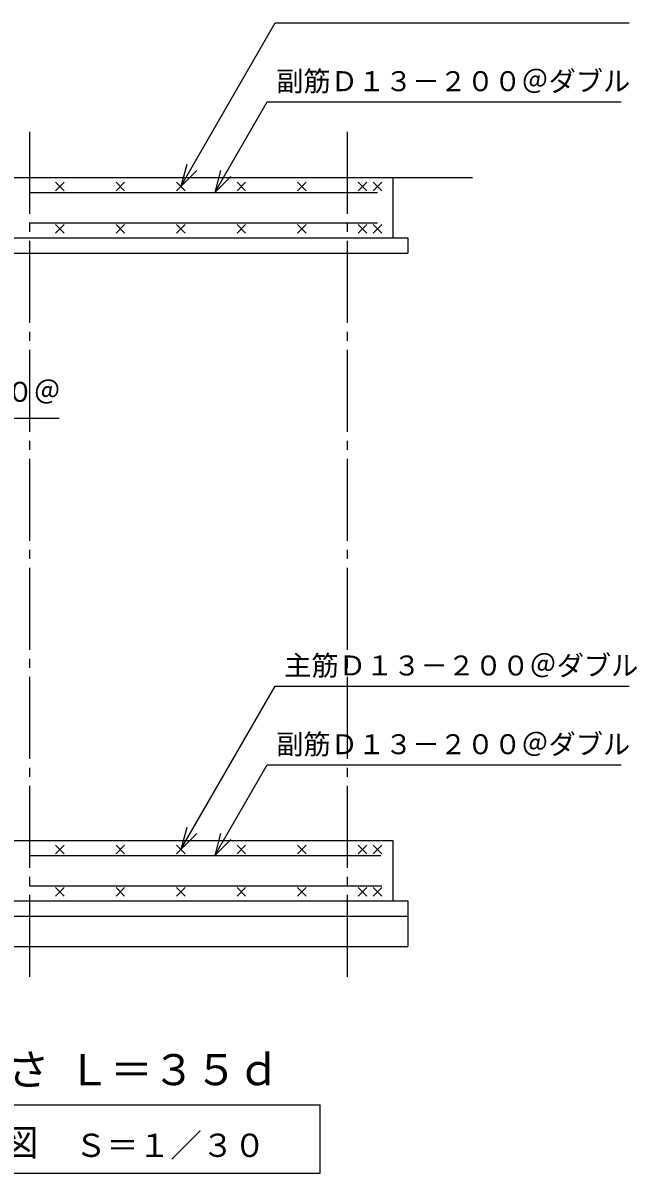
# Model space of a CAD drawing. Units: millimetres, scale not verified. Extents: x -11715 to 8910, y -9164 to 6308.
# Drawn here: x 1281 to 3310, y -1073 to 2726 of the extents above; entities that cross this region are included whole.
import ezdxf
from ezdxf.enums import TextEntityAlignment as Align

# ---------------------------------------------------------------- set-up
doc = ezdxf.new("R2010")
doc.units = ezdxf.units.MM
doc.header["$LTSCALE"] = 30
doc.linetypes.add('CHAIN2', pattern=[12, 9, -1, 1, -1])
for name, color, linetype, lineweight in [('0-0_製作', 5, 'Continuous', 25), ('0-E_08', 2, 'Continuous', 25), ('1-2_00クル-フ-0躯体', 5, 'Continuous', 25)]:
    doc.layers.add(name, color=color, linetype=linetype, lineweight=lineweight)
doc.styles.add('ＭＳ ゴシック', font='')
doc.styles.get('ＭＳ ゴシック').set_extended_font_data('MS Gothic')

msp = doc.modelspace()

# ---------------------------------------------------------------- linework, layer by layer
at = {"layer": '0-0_製作', "color": 2}
for p, q in [((1802.34, 2185.85), (2114.11, 2725.85)), ((2114.11, 2725.85), (3284.11, 2725.85)), ((1914.25, 2165.85), (2087.45, 2465.85)), ((2087.45, 2465.85), (3257.46, 2465.85)), ((-209.15, 2215.85), (2766.23, 2215.85)), ((2502.34, 2215.85), (2502.34, 2015.85)), ((352.34, 2015.85), (2552.34, 2015.85)), ((2552.34, 2015.85), (2552.34, 1965.85)), ((352.34, 1965.85), (2552.34, 1965.85)), ((390.9, 1421.12), (1400.2, 1421.12)), ((1802.34, -4.12), (2114.11, 535.88)), ((2114.11, 535.88), (3284.11, 535.88)), ((1914.25, -24.12), (2087.46, 275.88)), ((2087.46, 275.88), (3257.46, 275.88)), ((352.34, 25.88), (2502.34, 25.88)), ((2502.34, 25.88), (2502.34, -174.12)), ((52.34, -174.12), (2552.34, -174.12)), ((2552.34, -174.12), (2552.34, -324.13)), ((52.34, -324.13), (2552.34, -324.13))]:
    msp.add_line(p, q, dxfattribs=at)
at = {"layer": '0-0_製作', "color": 2, "linetype": 'CHAIN2'}
for p, q in [((1302.34, 2365.85), (1302.34, -440.14)), ((2352.34, 2365.85), (2352.34, -440.14))]:
    msp.add_line(p, q, dxfattribs=at)
at = {"layer": '0-0_製作', "color": 3}
for p, q in [((1302.34, 2165.85), (2452.45, 2165.85)), ((1416.48, 2200), (1388.2, 2171.71)), ((1388.2, 2200), (1416.48, 2171.71)), ((1616.48, 2200), (1588.2, 2171.71)), ((1588.2, 2200), (1616.48, 2171.71)), ((1816.48, 2200), (1788.2, 2171.71)), ((1788.2, 2200), (1816.48, 2171.71)), ((2016.48, 2200), (1988.2, 2171.71)), ((1988.2, 2200), (2016.48, 2171.71)), ((2216.48, 2200), (2188.2, 2171.71)), ((2188.2, 2200), (2216.48, 2171.71)), ((2416.48, 2200), (2388.2, 2171.71)), ((2388.2, 2200), (2416.48, 2171.71)), ((2466.48, 2200), (2438.2, 2171.71)), ((2438.2, 2200), (2466.48, 2171.71)), ((1302.34, 2065.85), (2452.34, 2065.85)), ((1416.48, 2031.71), (1388.2, 2059.99)), ((1388.2, 2031.71), (1416.48, 2059.99)), ((1616.48, 2031.71), (1588.2, 2059.99)), ((1588.2, 2031.71), (1616.48, 2059.99)), ((1816.48, 2031.71), (1788.2, 2059.99)), ((1788.2, 2031.71), (1816.48, 2059.99)), ((2016.48, 2031.71), (1988.2, 2059.99)), ((1988.2, 2031.71), (2016.48, 2059.99)), ((2216.48, 2031.71), (2188.2, 2059.99)), ((2188.2, 2031.71), (2216.48, 2059.99)), ((2416.48, 2031.71), (2388.2, 2059.99)), ((2388.2, 2031.71), (2416.48, 2059.99)), ((2466.48, 2031.71), (2438.2, 2059.99)), ((2438.2, 2031.71), (2466.48, 2059.99)), ((1416.48, 10.02), (1388.2, -18.26)), ((1388.2, 10.02), (1416.48, -18.26)), ((1616.48, 10.02), (1588.2, -18.26)), ((1588.2, 10.02), (1616.48, -18.26)), ((1816.48, 10.02), (1788.2, -18.26)), ((1788.2, 10.02), (1816.48, -18.26)), ((2016.48, 10.02), (1988.2, -18.26)), ((1988.2, 10.02), (2016.48, -18.26)), ((2216.48, 10.02), (2188.2, -18.26)), ((2188.2, 10.02), (2216.48, -18.26)), ((2416.48, 10.02), (2388.2, -18.26)), ((2388.2, 10.02), (2416.48, -18.26)), ((2466.48, 10.02), (2438.2, -18.26)), ((2438.2, 10.02), (2466.48, -18.26)), ((1302.34, -24.12), (2463.67, -24.12)), ((1302.34, -124.12), (2466.25, -124.12)), ((1416.48, -158.27), (1388.2, -129.98)), ((1388.2, -158.27), (1416.48, -129.98)), ((1616.48, -158.27), (1588.2, -129.98)), ((1588.2, -158.27), (1616.48, -129.98)), ((1816.48, -158.27), (1788.2, -129.98)), ((1788.2, -158.27), (1816.48, -129.98)), ((2016.48, -158.27), (1988.2, -129.98)), ((1988.2, -158.27), (2016.48, -129.98)), ((2216.48, -158.27), (2188.2, -129.98)), ((2188.2, -158.27), (2216.48, -129.98)), ((2416.48, -158.27), (2388.2, -129.98)), ((2388.2, -158.27), (2416.48, -129.98)), ((2466.48, -158.27), (2438.2, -129.98)), ((2438.2, -158.27), (2466.48, -129.98)), ((342.34, -847.55), (2262.34, -847.55)), ((2262.34, -1072.55), (2262.34, -847.55)), ((342.34, -1072.55), (2262.34, -1072.55))]:
    msp.add_line(p, q, dxfattribs=at)
at = {"layer": '0-0_製作', "color": 2}
for points in [[(1821.75, 2258.29), (1802.34, 2185.85), (1855.37, 2238.88)], [(1933.66, 2238.29), (1914.25, 2165.85), (1967.28, 2218.88)], [(1821.75, 68.32), (1802.34, -4.12), (1855.37, 48.91)], [(1933.66, 48.32), (1914.25, -24.12), (1967.28, 28.91)]]:
    msp.add_lwpolyline(points, dxfattribs=at)
at = {"layer": '0-E_08'}
msp.add_line((52.34, -224.12), (2552.34, -224.12), dxfattribs=at)

# ---------------------------------------------------------------- texts
at = {"layer": '0-0_製作', "color": 4, "style": 'ＭＳ ゴシック'}
for s, height, p in [('副筋Ｄ１３－２００＠ダブル', 65.98, (2117.46, 2480.85)), ('帯筋\u3000Ｄ１０－１００＠', 65.98, (415.51, 1454.87)), ('主筋Ｄ１３－２００＠ダブル', 65.98, (2144.11, 550.88)), ('副筋Ｄ１３－２００＠ダブル', 65.98, (2117.46, 290.88)), ('Ｂ-Ｂ断面配筋図', 87.98, (432.34, -1042.55)), ('Ｓ＝１／３０', 76.98, (1452.34, -1042.55))]:
    msp.add_text(s, height=height, dxfattribs=at).set_placement(p, align=Align.BOTTOM_LEFT)
at = {"layer": '1-2_00クル-フ-0躯体', "color": 4, "style": 'ＭＳ ゴシック'}
for s, p in [('定着長さ', (808.01, -813.33)), ('Ｌ＝３５ｄ', (1429.26, -813.33))]:
    msp.add_text(s, height=102.7, dxfattribs=at).set_placement(p, align=Align.BOTTOM_LEFT)

doc.saveas('drawing.dxf')
